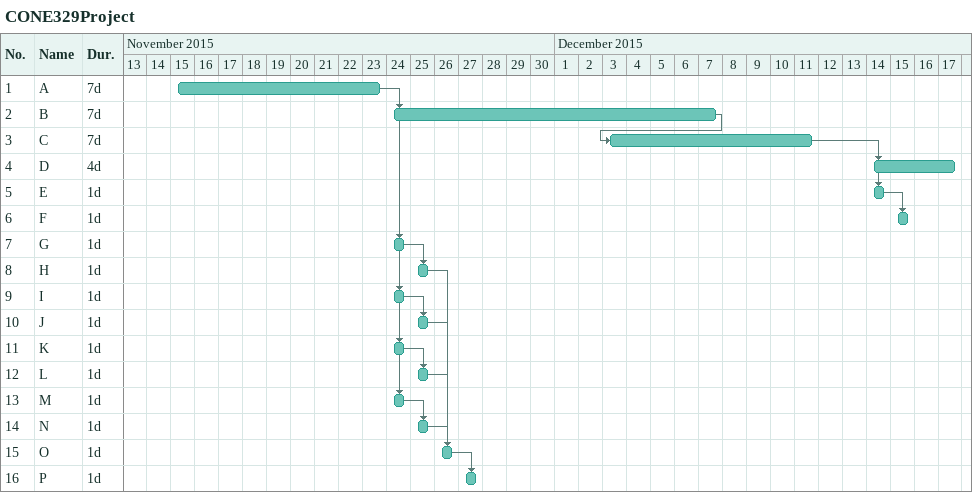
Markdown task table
CONE329Project

| ID | Task | Duration | Start | Finish | Predecessors |
|---|---|---|---|---|---|
| 1 | A | 7d | 2015-11-15 | 2015-11-23 |  |
| 2 | B | 7d | 2015-11-24 | 2015-12-07 | 1 |
| 3 | C | 7d | 2015-12-03 | 2015-12-11 | 2 |
| 4 | D | 4d | 2015-12-14 | 2015-12-17 | 3 |
| 5 | E | 1d | 2015-12-14 | 2015-12-14 | 3 |
| 6 | F | 1d | 2015-12-15 | 2015-12-15 | 5 |
| 7 | G | 1d | 2015-11-24 | 2015-11-24 | 1 |
| 8 | H | 1d | 2015-11-25 | 2015-11-25 | 7 |
| 9 | I | 1d | 2015-11-24 | 2015-11-24 | 1 |
| 10 | J | 1d | 2015-11-25 | 2015-11-25 | 9 |
| 11 | K | 1d | 2015-11-24 | 2015-11-24 | 1 |
| 12 | L | 1d | 2015-11-25 | 2015-11-25 | 11 |
| 13 | M | 1d | 2015-11-24 | 2015-11-24 | 1 |
| 14 | N | 1d | 2015-11-25 | 2015-11-25 | 13 |
| 15 | O | 1d | 2015-11-26 | 2015-11-26 | 8, 10, 12, 14 |
| 16 | P | 1d | 2015-11-27 | 2015-11-27 | 15 |
